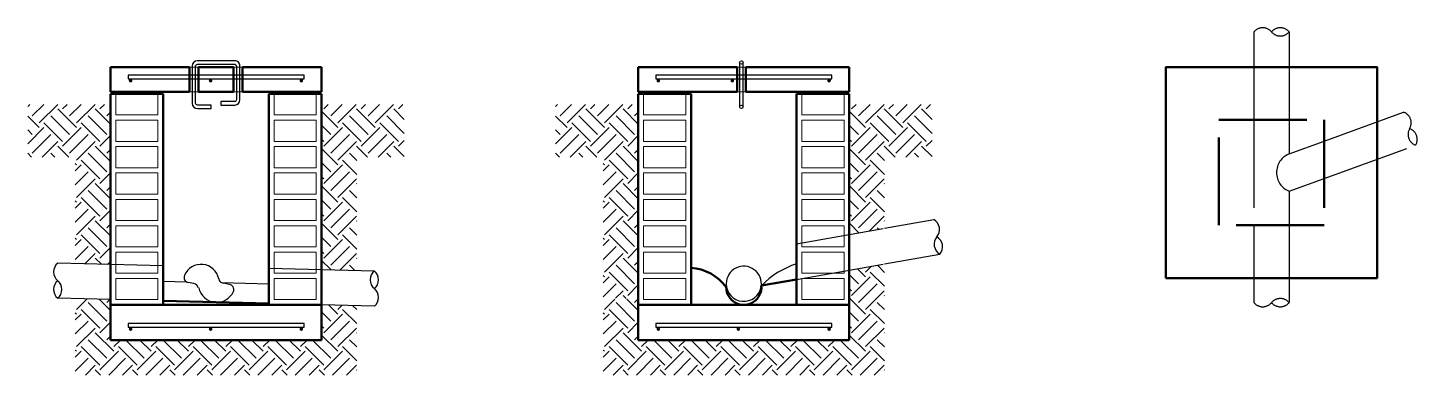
# Model space of a CAD drawing. Header units: millimetres. Extents: x 1147.5 to 1224.1, y 2097.1 to 2139.6.
# Drawn here: x 1179.035 to 1182.984, y 2119.755 to 2120.743 of the extents above; entities that cross this region are included whole.
import ezdxf

# ---------------------------------------------------------------- set-up
doc = ezdxf.new("R2010")
doc.units = ezdxf.units.MM
doc.linetypes.add('DASHED2', pattern=[0.375, 0.25, -0.125])
for name, color, linetype, lineweight in [('1 ACHURADO', 9, 'Continuous', 5), ('1 Cotas', 5, 'Continuous', 9), ('1 MUEBLES FIJOS', 1, 'Continuous', 30), ('1 PAREDES', 7, 'Continuous', 50), ('Elec', 30, 'Continuous', 25)]:
    doc.layers.add(name, color=color, linetype=linetype, lineweight=lineweight)

# ---------------------------------------------------------------- blocks, each defined once
blk = doc.blocks.new('*U214')
at = {"layer": '1 ACHURADO'}
blk.add_lwpolyline([(-0.06000000000072703, -0.02999999999986613), (0.06000000000072703, -0.02999999999986613), (0.06000000000072703, 0.02999999999986613), (-0.06000000000072703, 0.02999999999986613)], close=True, dxfattribs=at)
blk = doc.blocks.new('*U215')
at = {"layer": '1 ACHURADO', "color": 0, "linetype": 'ByBlock', "lineweight": -2, "transparency": 16777216}
for p in [(3.214697847761802e-17, 0.525), (2.755455298081544e-17, 0.45), (2.296212748401287e-17, 0.375), (1.83697019872103e-17, 0.3), (1.377727649040772e-17, 0.225), (9.184850993605149e-18, 0.15), (4.592425496802574e-18, 0.075), (0, 0)]:
    blk.add_blockref('*U214', p, dxfattribs=at)
blk = doc.blocks.new('*U216')
at = {"layer": '1 ACHURADO'}
blk.add_lwpolyline([(-0.06000000000072703, -0.02999999999986613), (0.06000000000072703, -0.02999999999986613), (0.06000000000072703, 0.02999999999986613), (-0.06000000000072703, 0.02999999999986613)], close=True, dxfattribs=at)
blk = doc.blocks.new('*U217')
at = {"layer": '1 ACHURADO', "color": 0, "linetype": 'ByBlock', "lineweight": -2, "transparency": 16777216}
for p in [(3.214697847761802e-17, 0.525), (2.755455298081544e-17, 0.45), (2.296212748401287e-17, 0.375), (1.83697019872103e-17, 0.3), (1.377727649040772e-17, 0.225), (9.184850993605149e-18, 0.15), (4.592425496802574e-18, 0.075), (0, 0)]:
    blk.add_blockref('*U216', p, dxfattribs=at)
blk = doc.blocks.new('*U218')
at = {"layer": '1 ACHURADO'}
blk.add_lwpolyline([(-0.06000000000072703, -0.02999999999986613), (0.06000000000072703, -0.02999999999986613), (0.06000000000072703, 0.02999999999986613), (-0.06000000000072703, 0.02999999999986613)], close=True, dxfattribs=at)
blk = doc.blocks.new('*U219')
at = {"layer": '1 ACHURADO', "color": 0, "linetype": 'ByBlock', "lineweight": -2, "transparency": 16777216}
for p in [(3.214697847761802e-17, 0.525), (2.755455298081544e-17, 0.45), (2.296212748401287e-17, 0.375), (1.83697019872103e-17, 0.3), (1.377727649040772e-17, 0.225), (9.184850993605149e-18, 0.15), (4.592425496802574e-18, 0.075), (0, 0)]:
    blk.add_blockref('*U218', p, dxfattribs=at)
blk = doc.blocks.new('*U220')
at = {"layer": '1 ACHURADO'}
blk.add_lwpolyline([(-0.06000000000072703, -0.02999999999986613), (0.06000000000072703, -0.02999999999986613), (0.06000000000072703, 0.02999999999986613), (-0.06000000000072703, 0.02999999999986613)], close=True, dxfattribs=at)
blk = doc.blocks.new('*U221')
at = {"layer": '1 ACHURADO', "color": 0, "linetype": 'ByBlock', "lineweight": -2, "transparency": 16777216}
for p in [(3.214697847761802e-17, 0.525), (2.755455298081544e-17, 0.45), (2.296212748401287e-17, 0.375), (1.83697019872103e-17, 0.3), (1.377727649040772e-17, 0.225), (9.184850993605149e-18, 0.15), (4.592425496802574e-18, 0.075), (0, 0)]:
    blk.add_blockref('*U220', p, dxfattribs=at)

msp = doc.modelspace()

# ---------------------------------------------------------------- hatches: boundary and pattern name
at = {"layer": '1 ACHURADO'}
h = msp.add_hatch(dxfattribs=at)
h.set_pattern_fill('EARTH', color=256, scale=0.3, angle=45)
h.set_pattern_definition([(45, (-513740.3684265725, -1559043.597149357), (6.938893903907228e-18, 0.1060660171779821), [0.075, -0.075]), (45, (-513740.3883139507, -1559043.577261979), (6.938893903907228e-18, 0.1060660171779821), [0.075, -0.075]), (45, (-513740.4082013289, -1559043.557374601), (6.938893903907228e-18, 0.1060660171779821), [0.075, -0.075]), (135, (-513740.4082013289, -1559043.544116349), (-0.1060660171779821, 1.387778780781446e-17), [0.075, -0.075]), (135, (-513740.3883139507, -1559043.52422897), (-0.1060660171779821, 1.387778780781446e-17), [0.075, -0.075]), (135, (-513740.3684265725, -1559043.504341592), (-0.1060660171779821, 1.387778780781446e-17), [0.075, -0.075])])
h.paths.add_polyline_path([(1179.2700705498, 2120.52469123167), (1179.034976487166, 2120.52469123167), (1179.034976487166, 2120.37469123153), (1179.170070549824, 2120.374691231297), (1179.170070549824, 2120.072222476946), (1179.2700705498, 2120.069722477002)])
h.paths.add_polyline_path([(1179.97007054987, 2119.952191231893), (1179.870070549894, 2119.954691231837), (1179.870070549894, 2119.854691231744), (1179.2700705498, 2119.854691231744), (1179.2700705498, 2119.969691231735), (1179.170070549824, 2119.972191231679), (1179.170070549824, 2119.754691231651), (1179.97007054987, 2119.754691231651)])
h.paths.add_polyline_path([(1179.97007054987, 2120.37469123153), (1180.105164612645, 2120.37469123153), (1180.105164612645, 2120.52469123167), (1179.870070549894, 2120.52469123167), (1179.870070549894, 2120.054722477104), (1179.97007054987, 2120.052222476927)])
h = msp.add_hatch(dxfattribs=at)
h.set_pattern_fill('EARTH', color=256, scale=0.3, angle=45)
h.set_pattern_definition([(45, (-513738.8684265725, -1559043.597149357), (6.938893903907228e-18, 0.1060660171779821), [0.075, -0.075]), (45, (-513738.8883139507, -1559043.577261979), (6.938893903907228e-18, 0.1060660171779821), [0.075, -0.075]), (45, (-513738.9082013289, -1559043.557374601), (6.938893903907228e-18, 0.1060660171779821), [0.075, -0.075]), (135, (-513738.9082013289, -1559043.544116349), (-0.1060660171779821, 1.387778780781446e-17), [0.075, -0.075]), (135, (-513738.8883139507, -1559043.52422897), (-0.1060660171779821, 1.387778780781446e-17), [0.075, -0.075]), (135, (-513738.8684265725, -1559043.504341592), (-0.1060660171779821, 1.387778780781446e-17), [0.075, -0.075])])
h.paths.add_polyline_path([(1180.7700705498, 2120.52469123167), (1180.534976487166, 2120.52469123167), (1180.534976487166, 2120.37469123153), (1180.670070549824, 2120.374691231297), (1180.670070549824, 2119.975221405625), (1180.7700705498, 2119.971775928168)])
h.paths.add_polyline_path([(1181.47007054987, 2120.0710589235), (1181.370070549894, 2120.053426225325), (1181.370070549894, 2119.854691231744), (1180.7700705498, 2119.854691231744), (1180.7700705498, 2119.969691231735), (1180.670070549824, 2119.972191231679), (1180.670070549824, 2119.754691231651), (1181.47007054987, 2119.754691231651)])
h.paths.add_polyline_path([(1181.47007054987, 2120.37469123153), (1181.605164612645, 2120.37469123153), (1181.605164612645, 2120.52469123167), (1181.370070549894, 2120.52469123167), (1181.370070549894, 2120.154968886757), (1181.47007054987, 2120.172601584699)])

# ---------------------------------------------------------------- linework, layer by layer
at = {"layer": '1 Cotas'}
for p, q in [((1179.495070549777, 2120.630918001411), (1179.645070549917, 2120.630918001411)), ((1181.051149531967, 2120.630918001411), (1181.076149531991, 2120.630918001411)), ((1179.495070549777, 2120.560918001346), (1179.645070549917, 2120.560918001346)), ((1181.051149531967, 2120.560918001346), (1181.076149531991, 2120.560918001346))]:
    msp.add_line(p, q, dxfattribs=at)
at = {"layer": '1 MUEBLES FIJOS'}
for points in [[(1179.820070549847, 2120.597567576105), (1179.820070549847, 2120.607567576114), (1179.320070549847, 2120.607567576114), (1179.320070549847, 2120.597567576105)], [(1181.320070549847, 2120.597567576105), (1181.320070549847, 2120.607567576114), (1180.820070549847, 2120.607567576114), (1180.820070549847, 2120.597567576105)], [(1179.820070549847, 2119.891340806503), (1179.820070549847, 2119.901340806512), (1179.320070549847, 2119.901340806512), (1179.320070549847, 2119.891340806503)], [(1181.320070549847, 2119.891340806503), (1181.320070549847, 2119.901340806512), (1180.820070549847, 2119.901340806512), (1180.820070549847, 2119.891340806503)]]:
    msp.add_lwpolyline(points, close=True, dxfattribs=at)
at = {"layer": '1 MUEBLES FIJOS', "const_width": 0.005}
for points in [[(1179.324621808484, 2120.592040370339, 1), (1179.329621808488, 2120.592040370339, 1)], [(1179.552026594525, 2120.592040370339, 1), (1179.557026594529, 2120.592040370339, 1)], [(1179.810162525858, 2120.592040370339, 1), (1179.815162525863, 2120.592040370339, 1)], [(1180.824621808484, 2120.592040370339, 1), (1180.829621808488, 2120.592040370339, 1)], [(1181.035223243992, 2120.592040370339, 1), (1181.040223243997, 2120.592040370339, 1)], [(1181.310162525858, 2120.592040370339, 1), (1181.315162525863, 2120.592040370339, 1)], [(1179.324621808484, 2119.885813600737, 1), (1179.329621808488, 2119.885813600737, 1)], [(1179.552026594525, 2119.885813600737, 1), (1179.557026594529, 2119.885813600737, 1)], [(1179.810162525858, 2119.885813600737, 1), (1179.815162525863, 2119.885813600737, 1)], [(1180.824621808484, 2119.885813600737, 1), (1180.829621808488, 2119.885813600737, 1)], [(1181.052026594525, 2119.885813600737, 1), (1181.057026594529, 2119.885813600737, 1)], [(1181.310162525858, 2119.885813600737, 1), (1181.315162525863, 2119.885813600737, 1)]]:
    msp.add_lwpolyline(points, format="xyb", close=True, dxfattribs=at)
at = {"layer": '1 PAREDES'}
for p, q in [((1179.2700705498, 2120.630918001411), (1179.2700705498, 2120.560918001346)), ((1179.2700705498, 2120.630918001411), (1179.495070549777, 2120.630918001411)), ((1179.495070549777, 2120.630918001411), (1179.495070549777, 2120.560918001346)), ((1179.5200705498, 2120.630918001411), (1179.5200705498, 2120.560918001346)), ((1179.5200705498, 2120.630918001411), (1179.620070549894, 2120.630918001411)), ((1179.620070549894, 2120.630918001411), (1179.620070549894, 2120.560918001346)), ((1179.645070549917, 2120.630918001411), (1179.645070549917, 2120.560918001346)), ((1179.645070549917, 2120.630918001411), (1179.870070549894, 2120.630918001411)), ((1179.870070549894, 2120.630918001411), (1179.870070549894, 2120.560918001346)), ((1180.7700705498, 2120.630918001411), (1180.7700705498, 2120.560918001346)), ((1180.7700705498, 2120.630918001411), (1181.051149531967, 2120.630918001411)), ((1181.051149531967, 2120.630918001411), (1181.051149531967, 2120.560918001346)), ((1181.076149531991, 2120.630918001411), (1181.076149531991, 2120.560918001346)), ((1181.076149531991, 2120.630918001411), (1181.370070549894, 2120.630918001411)), ((1181.370070549894, 2120.630918001411), (1181.370070549894, 2120.560918001346)), ((1179.2700705498, 2120.560918001346), (1179.495070549777, 2120.560918001346)), ((1179.2700705498, 2120.554691231931), (1179.2700705498, 2119.854691231744)), ((1179.2700705498, 2120.554691231931), (1179.420070549824, 2120.554691231931)), ((1179.420070549824, 2120.554691231931), (1179.420070549824, 2119.954691231837)), ((1179.5200705498, 2120.560918001346), (1179.620070549894, 2120.560918001346)), ((1179.645070549917, 2120.560918001346), (1179.870070549894, 2120.560918001346)), ((1179.72007054987, 2120.554691231931), (1179.72007054987, 2119.954691231837)), ((1179.72007054987, 2120.554691231931), (1179.870070549894, 2120.554691231931)), ((1179.870070549894, 2120.554691231931), (1179.870070549894, 2119.854691231744)), ((1180.7700705498, 2120.560918001346), (1181.051149531967, 2120.560918001346)), ((1180.7700705498, 2120.554691231931), (1180.7700705498, 2119.854691231744)), ((1180.7700705498, 2120.554691231931), (1180.920070549824, 2120.554691231931)), ((1180.920070549824, 2120.554691231931), (1180.920070549824, 2119.954691231837)), ((1181.076149531991, 2120.560918001346), (1181.370070549894, 2120.560918001346)), ((1181.22007054987, 2120.554691231931), (1181.22007054987, 2119.954691231837)), ((1181.22007054987, 2120.554691231931), (1181.370070549894, 2120.554691231931)), ((1181.370070549894, 2120.554691231931), (1181.370070549894, 2119.854691231744)), ((1181.120070549777, 2120.009344480121), (1181.220070549754, 2120.026977178296)), ((1179.2700705498, 2119.954691231837), (1179.870070549894, 2119.954691231837)), ((1179.72007054987, 2119.958441231986), (1179.420070549824, 2119.965941231586)), ((1180.7700705498, 2119.954691231837), (1181.370070549894, 2119.954691231837)), ((1179.870070549894, 2119.854691231744), (1179.2700705498, 2119.854691231744)), ((1181.370070549894, 2119.854691231744), (1180.7700705498, 2119.854691231744))]:
    msp.add_line(p, q, dxfattribs=at)
msp.add_lwpolyline([(1182.2700705498, 2120.030918001551), (1182.2700705498, 2120.630918001411), (1182.870070549894, 2120.630918001411), (1182.870070549894, 2120.030918001551)], close=True, dxfattribs=at)
at = {"layer": '1 PAREDES', "linetype": 'DASHED2'}
msp.add_lwpolyline([(1182.420070549824, 2120.180918001691), (1182.420070549824, 2120.480918001505), (1182.72007054987, 2120.480918001505), (1182.72007054987, 2120.180918001691)], close=True, dxfattribs=at)
at = {"layer": '1 PAREDES'}
for centre, radius, start, end in [((1180.91110485932, 2119.926345166638), 0.1342074053149262, 35.71604277524613, 86.16951765630206), ((1181.070070549847, 2120.004691231884), 0.04999999999999982, 180, 5.24039838696596)]:
    msp.add_arc(centre, radius, start, end, dxfattribs=at)
at = {"layer": 'Elec', "linetype": 'DASHED2'}
for p, q in [((1182.5200705498, 2120.730918001505), (1182.5200705498, 2120.630918001411)), ((1182.620070549777, 2120.730918001505), (1182.620070549777, 2120.630918001411)), ((1182.5200705498, 2120.630918001411), (1182.5200705498, 2120.480918001505)), ((1182.620070549777, 2120.630918001411), (1182.620070549777, 2120.480918001505)), ((1182.5200705498, 2120.480918001505), (1182.5200705498, 2120.180918001691)), ((1182.620070549777, 2120.480918001505), (1182.620070549777, 2120.384126890106)), ((1182.720070549754, 2120.420523913698), (1182.945615145263, 2120.502615432842)), ((1182.620070549777, 2120.384126890106), (1182.72007054987, 2120.420523913465)), ((1182.72007054987, 2120.314106136216), (1182.979817159592, 2120.408646170869)), ((1182.620070549777, 2120.277709112856), (1182.72007054987, 2120.314106136449)), ((1182.620070549777, 2120.277709112856), (1182.620070549777, 2120.180918001691)), ((1181.220070549754, 2120.128519839728), (1181.47007054987, 2120.172601584699)), ((1182.5200705498, 2120.180918001691), (1182.5200705498, 2120.030918001551)), ((1182.620070549777, 2120.180918001691), (1182.620070549777, 2120.030918001551)), ((1181.220070549754, 2120.026977178296), (1181.47007054987, 2120.0710589235)), ((1182.5200705498, 2120.030918001551), (1182.5200705498, 2119.961103172628)), ((1182.620070549777, 2120.030918001551), (1182.620070549777, 2119.961103172628))]:
    msp.add_line(p, q, dxfattribs=at)
at = {"layer": 'Elec'}
for p, q in [((1181.058149532067, 2120.64391800168), (1181.058149532067, 2120.517918001516)), ((1181.068149532076, 2120.517918001516), (1181.068149532076, 2120.64391800168)), ((1181.47007054987, 2120.172601584699), (1181.610154537369, 2120.197302171383)), ((1179.42007054994, 2120.065972477086), (1179.120070549777, 2120.073472476918)), ((1181.47007054987, 2120.0710589235), (1181.627519355157, 2120.098821395896)), ((1180.020070549917, 2120.050972476955), (1179.72007054987, 2120.058472477021)), ((1179.42007054994, 2120.022281012153), (1179.485687821988, 2120.02063830209)), ((1179.506654541126, 2120.015055731526), (1179.49103190296, 2120.018358433973)), ((1179.585104951404, 2120.018149422603), (1179.720070549754, 2120.014770596875)), ((1179.60839515424, 2120.013062085844), (1179.589892515099, 2120.016404975094)), ((1179.2700705498, 2119.969691231735), (1179.120070549777, 2119.973441231651)), ((1179.2700705498, 2119.854691231744), (1179.2700705498, 2119.954691231837)), ((1180.0200705498, 2119.950941231921), (1179.870070549894, 2119.954691231837)), ((1180.7700705498, 2119.854691231744), (1180.7700705498, 2119.954691231837))]:
    msp.add_line(p, q, dxfattribs=at)
msp.add_lwpolyline([(1179.584070549814, 2120.522918001404), (1179.623070549803, 2120.522918001404, 0.414213562373095), (1179.638070549817, 2120.537918001301), (1179.638070549817, 2120.63391800167, 0.414213562373095), (1179.623070549803, 2120.648918001568), (1179.517070549891, 2120.648918001568, 0.414213562373095), (1179.502070549877, 2120.63391800167), (1179.502070549877, 2120.527918001292, 0.414213562373095), (1179.517070549891, 2120.512918001395), (1179.556070549881, 2120.512918001395), (1179.556070549881, 2120.522918001404), (1179.517070549891, 2120.522918001404, -0.414213562373095), (1179.512070549886, 2120.527918001292), (1179.512070549886, 2120.63391800167, -0.414213562373095), (1179.517070549891, 2120.638918001559), (1179.623070549803, 2120.638918001559, -0.414213562373095), (1179.628070549808, 2120.63391800167), (1179.628070549808, 2120.537918001301, -0.414213562373095), (1179.623070549803, 2120.532918001413), (1179.584070549814, 2120.532918001413)], format="xyb", close=True, dxfattribs=at)
for centre in [(1181.063149532072, 2120.64391800168), (1181.063149532072, 2120.517918001516)]:
    msp.add_circle(centre, 0.005000000033760443, dxfattribs=at)
at = {"layer": 'Elec', "linetype": 'DASHED2'}
for centre, radius, start, end in [((1182.545070549824, 2120.710043038595), 0.03256937328993802, 39.86183133771754, 140.1381686622825), ((1182.59507054987, 2120.710043038595), 0.03256937328993802, 39.86183133771754, 140.1381686622825), ((1182.59507054987, 2120.751792964414), 0.03256937328993802, 219.8618313377175, 320.1381686622825), ((1182.934549600237, 2120.471983459433), 0.03256937328993802, 329.8618313319964, 70.13816866077309), ((1182.990882704618, 2120.439278144045), 0.03256937328993802, 149.8618313319965, 250.1381686607731), ((1182.951650607401, 2120.424998828564), 0.03256937328993802, 329.8618313319964, 70.13816866077309), ((1182.642017034233, 2120.330918001598), 0.05755722386017191, 112.4141393210754, 247.5858606789245), ((1182.545070549824, 2119.981978135537), 0.03256937328993802, 219.8618313377175, 320.1381686622825), ((1182.59507054987, 2119.940228209719), 0.03256937328993802, 39.86183133771754, 140.1381686622825), ((1182.59507054987, 2119.981978135537), 0.03256937328993802, 219.8618313377175, 320.1381686622825)]:
    msp.add_arc(centre, radius, start, end, dxfattribs=at)
at = {"layer": 'Elec'}
for centre, radius, start, end in [((1181.59393791645, 2120.169057078082), 0.03256937328993802, 319.861831340761, 60.13816866019956), ((1181.64373597596, 2120.127066488964), 0.03256937328993802, 139.861831340761, 240.1381686601996), ((1181.602620325285, 2120.119816690571), 0.03256937328993802, 319.861831340761, 60.13816866019956), ((1179.140945512686, 2120.048472477011), 0.03256937328993802, 129.8618313377175, 230.1381686622825), ((1179.494134406095, 2120.033034076337), 0.015, 157.3433230671087, 258.0631461443212), ((1179.527414738318, 2120.018889841046), 0.05116108453703764, 10.67192453411268, 157.082543902331), ((1180.04094551271, 2120.025941231875), 0.03256937328993802, 129.8618313377175, 230.1381686622825), ((1179.999195586891, 2120.025941231875), 0.03256937328993802, 309.8618313377175, 50.13816866228246), ((1181.070070549847, 2120.014691231893), 0.04999999999999982, 349.8619282916429, 180), ((1181.296941972339, 2119.835762390988), 0.2478189697303814, 108.0707920881975, 135.5377585904229), ((1179.140945512686, 2119.998472476965), 0.03256937328993802, 129.8618313377175, 230.1381686622825), ((1179.099195586868, 2119.998472476965), 0.03256937328993802, 309.8618313377175, 50.13816866228246), ((1179.504882960582, 2120.000160715198), 0.015, 10.46968961695861, 83.2172294794531), ((1179.572000404588, 2120.014314846024), 0.05230913798844121, 192.3564212845837, 335.7747865091681), ((1179.592559402577, 2120.031165995058), 0.015, 190.6719246283412, 259.7587945689986), ((1179.605728266762, 2119.998301065415), 0.015, 338.6952218292734, 79.75879510415164), ((1179.999195586891, 2119.975941231828), 0.03256937328993802, 309.8618313377175, 50.13816866228246), ((1181.070070549847, 2120.014691231893), 0.04999999999999982, 180, 349.8619282916429)]:
    msp.add_arc(centre, radius, start, end, dxfattribs=at)

# ---------------------------------------------------------------- block references
at = {"layer": '1 ACHURADO', "xscale": -1}
for name, p in [('*U219', (1179.34507054987, 2119.999691231763)), ('*U221', (1179.795070549824, 2119.999691231763)), ('*U215', (1180.84507054987, 2119.999691231763)), ('*U217', (1181.295070549824, 2119.999691231763))]:
    msp.add_blockref(name, p, dxfattribs=at)

doc.saveas('drawing.dxf')
